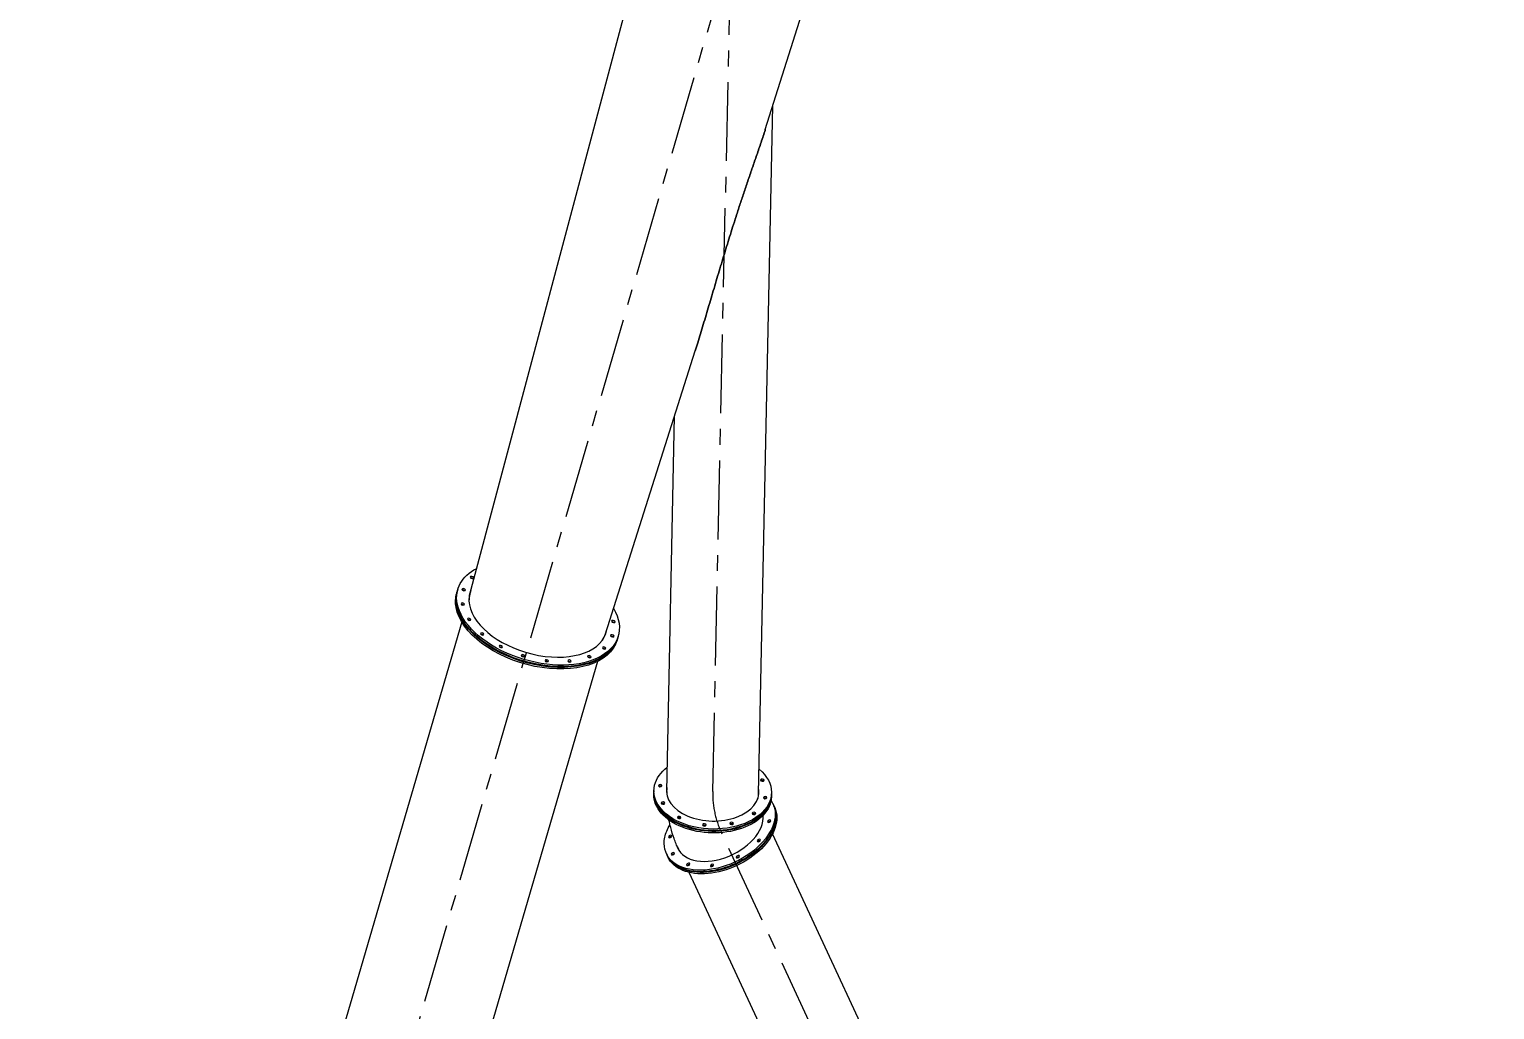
# Model space of a CAD drawing. Header units: inches. Extents: x -350577 to -266477, y -437959 to -377535.
# Drawn here: x -343023 to -337216, y -420810 to -416925 of the extents above; entities that cross this region are included whole.
import ezdxf

# ---------------------------------------------------------------- set-up
doc = ezdxf.new("R2010")
doc.units = ezdxf.units.IN
doc.header["$MEASUREMENT"] = 0
doc.linetypes.add('CENTER', pattern=[2, 1.25, -0.25, 0.25, -0.25])
doc.layers.add('CENTER       (itatec)', color=4, linetype='CENTER', lineweight=9)
doc.layers.add('ORGINAL (itatec)', color=3, linetype='Continuous', lineweight=9)
doc.styles.add('Geniso', font='geniso.shx', dxfattribs={"oblique": 15})
doc.dimstyles.new('scale 1b100', dxfattribs={"dimscale": 100, "dimtxt": 3, "dimasz": 2.5, "dimexe": 1, "dimexo": 1, "dimgap": 1, "dimtad": 1, "dimdec": 0, "dimzin": 0, "dimdsep": 46, "dimtxsty": 'Geniso', "dimcen": 0, "dimclrd": 1, "dimclre": 1, "dimclrt": 7, "dimadec": 0, "dimazin": 0, "dimtfac": 1, "dimtdec": 0, "dimtmove": 0, "dimatfit": 3, "dimfxl": 0.75, "dimtolj": 1, "dimtzin": 0, "dimarcsym": 0})

# ---------------------------------------------------------------- blocks, each defined once
blk = doc.blocks.new('*D38')
at = {"layer": 'Defpoints', "color": 0, "transparency": 16777216}
for p in [(-345505.2, -416935.9), (-342155.6, -423735.9), (-345505.2, -425563.4)]:
    blk.add_point(p, dxfattribs=at)
at = {"layer": 'ORGINAL (itatec)', "color": 1, "lineweight": -2, "transparency": 16777216}
for p, q in [((-345505.2, -417035.9), (-345505.2, -425663.4)), ((-342155.6, -423835.9), (-342155.6, -425663.4)), ((-342405.6, -425563.4), (-345255.2, -425563.4))]:
    blk.add_line(p, q, dxfattribs=at)
at = {"layer": 'ORGINAL (itatec)', "color": 1, "transparency": 16777216}
for points in [[(-345255.2, -425521.7), (-345255.2, -425605), (-345505.2, -425563.4)], [(-342405.6, -425521.7), (-342405.6, -425605), (-342155.6, -425563.4)]]:
    blk.add_solid(points, dxfattribs=at)
at = {"layer": 'ORGINAL (itatec)', "color": 7, "transparency": 16777216, "insert": (-343830.4, -425313.4), "char_height": 300, "attachment_point": 5, "style": 'Geniso'}
blk.add_mtext('\\A1;3350', dxfattribs=at)
blk = doc.blocks.new('*D45')
at = {"layer": 'Defpoints', "color": 0, "transparency": 16777216}
for p in [(-336535.6, -417725.5), (-322653.8, -417725.5), (-338405.2, -423175.9)]:
    blk.add_point(p, dxfattribs=at)
at = {"layer": 'ORGINAL (itatec)', "color": 1, "lineweight": -2, "transparency": 16777216}
for p, q in [((-322753.8, -417725.5), (-336635.6, -417725.5)), ((-336535.6, -422925.9), (-336535.6, -417975.5)), ((-338305.2, -423175.9), (-336435.6, -423175.9))]:
    blk.add_line(p, q, dxfattribs=at)
at = {"layer": 'ORGINAL (itatec)', "color": 1, "transparency": 16777216}
for points in [[(-336577.3, -417975.5), (-336494, -417975.5), (-336535.6, -417725.5)], [(-336577.3, -422925.9), (-336494, -422925.9), (-336535.6, -423175.9)]]:
    blk.add_solid(points, dxfattribs=at)
at = {"layer": 'ORGINAL (itatec)', "color": 7, "transparency": 16777216, "insert": (-336785.6, -420450.7), "char_height": 300, "attachment_point": 5, "rotation": 90, "style": 'Geniso'}
blk.add_mtext('\\A1;5450', dxfattribs=at)

msp = doc.modelspace()

# ---------------------------------------------------------------- linework, layer by layer
at = {"layer": 'CENTER       (itatec)', "ltscale": 250}
for points in [[(-342155.6, -423175.9), (-339934.4, -415558.3), (-339934.4, -415558.3, -0.284093), (-339527.4, -415117.4), (-333501.9, -412742.7)], [(-338855.2, -423175.9), (-340280.7, -420107.5, -0.113492), (-340315, -419945.8), (-340242.9, -416616.3)]]:
    msp.add_lwpolyline(points, format="xyb", dxfattribs=at)
at = {"layer": 'ORGINAL (itatec)'}
for p, q in [((-341277.4, -419163.9), (-340606.6, -416647.9)), ((-340106.5, -417322), (-339953.2, -416838.4)), ((-340133.1, -419952.7), (-340076.9, -417228.6)), ((-340739.8, -419320.6), (-340384.5, -418199.4)), ((-340497, -419945.2), (-340466.3, -418457.5)), ((-341327.6, -419153.7), (-341329.4, -419159.9)), ((-341324.9, -419144.4), (-341326.7, -419150.6)), ((-341279.5, -419171.1), (-341279.8, -419171.9)), ((-341309.3, -419273.1), (-342326.6, -422762.1)), ((-340741.9, -419327.9), (-340742.2, -419328.7)), ((-340689.3, -419329.7), (-340691.1, -419335.9)), ((-340692.1, -419339), (-340693.9, -419345.3)), ((-340771.7, -419429.9), (-341789, -422918.8)), ((-340548.1, -419950.3), (-340548.2, -419956.4)), ((-340547.9, -419941), (-340548.1, -419947.2)), ((-340082.2, -419959.9), (-340082.3, -419966.1)), ((-340082, -419950.6), (-340082.1, -419956.8)), ((-340076, -419995.1), (-340073.4, -420000.8)), ((-340072, -420003.6), (-340069.4, -420009.3)), ((-338777.2, -422911.8), (-340077.5, -420112.9)), ((-340498.6, -420191.4), (-340496, -420197.1)), ((-340494.7, -420200), (-340492, -420205.6)), ((-339107.3, -423065.2), (-340407.6, -420266.3))]:
    msp.add_line(p, q, dxfattribs=at)
at = {"layer": 'ORGINAL (itatec)', "extrusion": (0, 0, -1)}
for centre, major_axis, ratio, start_param, end_param in [((-341007.1, -419237), (-317.8, 92.7), 0.583715, -0.283724, 0.548559), ((-341268.8, -419097.3), (-6.72, 1.96), 0.583715, -3.425317, 2.857868), ((-341011.6, -419252.6), (-317.8, 92.7), 0.583715, -0.283724, 0), ((-341009.8, -419246.4), (-317.8, 92.7), 0.583715, -0.283724, 0.008405), ((-341008.9, -419243.3), (-317.8, 92.7), 0.583715, -0.283724, 0), ((-341301.6, -419145.4), (-6.72, 1.96), 0.583715, -3.425317, 2.857868), ((-341011.6, -419252.6), (317.8, -92.7), 0.583715, 0, 2.857868), ((-341009.8, -419246.4), (317.8, -92.7), 0.583715, -0.008405, 2.857868), ((-341008.9, -419243.3), (317.8, -92.7), 0.583715, 0, 2.857868), ((-341007.1, -419237), (317.8, -92.7), 0.583715, -0.548559, 2.857868), ((-341305.5, -419202.5), (-6.72, 1.96), 0.583715, -3.425317, 2.857868), ((-341280.3, -419262.9), (-6.72, 1.96), 0.583715, -3.425317, 2.857868), ((-340708.7, -419271.5), (-6.72, 1.96), 0.583715, -3.425317, 2.857868), ((-341228.2, -419320.9), (-6.72, 1.96), 0.583715, -3.425317, 2.857868), ((-340712.6, -419328.6), (-6.72, 1.96), 0.583715, -3.425317, 2.857868), ((-341154.6, -419370.6), (-6.72, 1.96), 0.583715, -3.425317, 2.857868), ((-340745.4, -419376.7), (-6.72, 1.96), 0.583715, -3.425317, 2.857868), ((-341066.5, -419407.2), (-6.72, 1.96), 0.583715, -3.425317, 2.857868), ((-340972.6, -419427.2), (-6.72, 1.96), 0.583715, -3.425317, 2.857868), ((-340882, -419428.5), (-6.72, 1.96), 0.583715, -3.425317, 2.857868), ((-340803.8, -419411.1), (-6.72, 1.96), 0.583715, -3.425317, 2.857868), ((-340315, -419945.8), (233, -4.8), 0.63669, -0.674345, 3.286712), ((-340315, -419945.8), (-233, 4.8), 0.63669, 0.145119, 0.674345), ((-340118.4, -419900.4), (-7, 0.14), 0.63669, -2.996473522392822, 3.286711784786764), ((-340315.2, -419955.1), (233, -4.8), 0.63669, -0.010396, 3.151989), ((-340315.3, -419961.2), (233, -4.8), 0.63669, 0, 3.141593), ((-340315.1, -419952), (233, -4.8), 0.63669, 0, 3.141593), ((-340522.8, -419922.2), (-7, 0.14), 0.63669, -2.996473522392822, 3.286711784786764), ((-340107.1, -419969.5), (-7, 0.14), 0.63669, -2.996473522392822, 3.286711784786764), ((-340511.6, -419991.3), (-7, 0.14), 0.63669, -2.996473522392822, 3.286711784786764), ((-340287.3, -420093.3), (211.3, 98.2), 0.622262, -0.109146, 3.576495), ((-340284.7, -420099), (211.3, 98.2), 0.622262, 0, 3.141593), ((-340283.3, -420101.8), (211.3, 98.2), 0.622262, -0.010799, 3.152391), ((-340280.7, -420107.5), (211.3, 98.2), 0.622262, 0, 3.141593), ((-340151.6, -420032.3), (-7, 0.14), 0.63669, -2.996473522392822, 3.286711784786764), ((-340287.3, -420093.3), (211.3, 98.2), 0.622262, -2.70669, -2.39922), ((-340447.6, -420048.3), (-7, 0.14), 0.63669, -2.996473522392822, 3.286711784786764), ((-340348.1, -420077.8), (-7, 0.14), 0.63669, -2.996473522392822, 3.286711784786764), ((-340239.8, -420071.9), (-7, 0.14), 0.63669, -2.996473522392822, 3.286711784786764), ((-340090.9, -420062.9), (6.35, 2.95), 0.622262, -5.848282746931554, 0.4349025602480316), ((-340483.7, -420123.7), (6.35, 2.95), 0.622262, -5.848282746931554, 0.4349025602480321), ((-340132.4, -420139.5), (6.35, 2.95), 0.622262, -5.848282746931554, 0.4349025602480316), ((-340472.6, -420192.1), (6.35, 2.95), 0.622262, -5.848282746931554, 0.4349025602480316), ((-340215.4, -420203.7), (6.35, 2.95), 0.622262, -5.848282746931554, 0.4349025602480321), ((-340411.8, -420234.1), (6.35, 2.95), 0.622262, -5.848282746931554, 0.4349025602480321), ((-340317.7, -420238.4), (6.35, 2.95), 0.622262, -5.848282746931554, 0.4349025602480321)]:
    msp.add_ellipse(centre, major_axis=major_axis, ratio=ratio, start_param=start_param, end_param=end_param, dxfattribs=at)
at = {"layer": 'ORGINAL (itatec)'}
for centre, major_axis, ratio, start_param, end_param in [((-341270.6, -419103.6), (-6.72, 1.96), 0.583715, -2.222803, -0.918789), ((-341303.4, -419151.7), (-6.72, 1.96), 0.583715, -2.222803, -0.918789), ((-341007.1, -419237), (-269.8, 78.7), 0.583715, -0.067632, 0.283724), ((-341009.8, -419246.4), (-269.8, 78.7), 0.583715, -0.077, -0.029706), ((-341008.9, -419243.3), (-269.8, 78.7), 0.583715, -0.073988, -0.019802), ((-341307.3, -419208.7), (-6.72, 1.96), 0.583715, -2.222803, -0.918789), ((-341008, -419240.1), (-268.8, 78.4), 0.583715, 0.01352, 0.170941), ((-341010.7, -419249.5), (-268.8, 78.4), 0.583715, -0.029812, 0.005268), ((-341007.1, -419237), (-269.8, 78.7), 0.583715, 0.283724, 3.209225), ((-341011.6, -419252.6), (-269.8, 78.7), 0.583715, -0.082741, -0.049523), ((-341282.1, -419269.2), (-6.72, 1.96), 0.583715, -2.222803, -0.918789), ((-340710.5, -419277.8), (-6.72, 1.96), 0.583715, -2.222803, -0.918789), ((-341230.1, -419327.1), (-6.72, 1.96), 0.583715, -2.222803, -0.918789), ((-341008, -419240.1), (268.8, -78.4), 0.583715, -0.170941, -0.01352), ((-341010.7, -419249.5), (268.8, -78.4), 0.583715, -0.005268, 0.029812), ((-341011.6, -419252.6), (269.8, -78.7), 0.583715, 0.049523, 0.082741), ((-341009.8, -419246.4), (269.8, -78.7), 0.583715, 0.029706, 0.077), ((-341008.9, -419243.3), (269.8, -78.7), 0.583715, 0.019802, 0.073988), ((-340714.4, -419334.8), (-6.72, 1.96), 0.583715, -2.222803, -0.918789), ((-341156.4, -419376.8), (-6.72, 1.96), 0.583715, -2.222803, -0.918789), ((-340747.2, -419382.9), (-6.72, 1.96), 0.583715, -2.222803, -0.918789), ((-341068.3, -419413.4), (-6.72, 1.96), 0.583715, -2.222803, -0.918789), ((-340974.4, -419433.4), (-6.72, 1.96), 0.583715, -2.222803, -0.918789), ((-340883.9, -419434.8), (-6.72, 1.96), 0.583715, -2.222803, -0.918789), ((-340805.6, -419417.4), (-6.72, 1.96), 0.583715, -2.222803, -0.918789), ((-340118.5, -419906.5), (-7, 0.14), 0.63669, -2.377226, -0.764366), ((-340522.9, -419928.3), (-7, 0.14), 0.63669, -2.377226, -0.764366), ((-340315, -419945.8), (-183, 3.8), 0.63669, -0.104589, 3.246182), ((-340315.1, -419952), (-183, 3.8), 0.63669, -0.104589, -0.026476), ((-340315.2, -419955.1), (-183, 3.8), 0.63669, -0.104589, -0.03972), ((-340315.3, -419961.2), (-183, 3.8), 0.63669, -0.1046, -0.066231), ((-340315, -419948.9), (-182, 3.8), 0.63669, 0, 0.194907), ((-340315.2, -419958.2), (-182, 3.8), 0.63669, -0.039938, -0.001491), ((-340315, -419948.9), (182, -3.8), 0.63669, -0.194907, 0), ((-340315.2, -419958.2), (182, -3.8), 0.63669, 0.001491, 0.039938), ((-340315.3, -419961.2), (183, -3.8), 0.63669, 0.066231, 0.1046), ((-340315.2, -419955.1), (183, -3.8), 0.63669, 0.03972, 0.104589), ((-340315.1, -419952), (183, -3.8), 0.63669, 0.026476, 0.104589), ((-340107.3, -419975.7), (-7, 0.14), 0.63669, -2.377226, -0.764366), ((-340511.7, -419997.5), (-7, 0.14), 0.63669, -2.377226, -0.764366), ((-340287.3, -420093.3), (-166, -77.1), 0.622262, -0.117847, 2.931024), ((-340447.7, -420054.4), (-7, 0.14), 0.63669, -2.377226, -0.764366), ((-340348.3, -420084), (-7, 0.14), 0.63669, -2.377226, -0.764366), ((-340239.9, -420078.1), (-7, 0.14), 0.63669, -2.377226, -0.764366), ((-340151.7, -420038.5), (-7, 0.14), 0.63669, -2.377226, -0.764366), ((-340286, -420096.1), (165.1, 76.7), 0.622262, -0.186529, -0.183606), ((-340088.3, -420068.6), (-6.35, -2.95), 0.622262, -2.339432, -0.802161), ((-340481.1, -420129.3), (-6.35, -2.95), 0.622262, -2.339432, -0.802161), ((-340129.8, -420145.2), (-6.35, -2.95), 0.622262, -2.339432, -0.802161), ((-340469.9, -420197.8), (-6.35, -2.95), 0.622262, -2.339432, -0.802161), ((-340284.7, -420099), (-166, -77.1), 0.622262, -0.10891, -0.027501), ((-340283.3, -420101.8), (-166, -77.1), 0.622262, -0.106322, -0.041258), ((-340286, -420096.1), (-165.1, -76.7), 0.622262, 0, 0.186529), ((-340280.7, -420107.5), (-166, -77.1), 0.622262, -0.104732, -0.068798), ((-340282, -420104.6), (-165.1, -76.7), 0.622262, -0.041485, -0.005479), ((-340212.8, -420209.4), (-6.35, -2.95), 0.622262, -2.339432, -0.802161), ((-340409.2, -420239.8), (-6.35, -2.95), 0.622262, -2.339432, -0.802161), ((-340315, -420244.1), (-6.35, -2.95), 0.622262, -2.339432, -0.802161)]:
    msp.add_ellipse(centre, major_axis=major_axis, ratio=ratio, start_param=start_param, end_param=end_param, dxfattribs=at)
for points, knots in [([(-340106.5, -417322), (-340107.3, -417324.4), (-340108, -417326.8), (-340111.4, -417337.5), (-340114.2, -417345.8), (-340119.7, -417362.5), (-340122.5, -417370.8), (-340128.1, -417387.4), (-340131, -417395.6), (-340136.6, -417412.2), (-340139.5, -417420.4), (-340145.2, -417436.9), (-340148, -417445.1), (-340153.7, -417461.5), (-340156.5, -417469.7), (-340162.1, -417486.1), (-340164.9, -417494.2), (-340170.5, -417510.4), (-340173.3, -417518.5), (-340181.5, -417542.7), (-340186.9, -417558.6), (-340197.4, -417590.2), (-340202.5, -417605.7), (-340212.6, -417636.3), (-340217.4, -417651.3), (-340226.9, -417680.6), (-340231.5, -417695), (-340243.9, -417734.2), (-340251.9, -417759.8), (-340267.8, -417811.5), (-340275.7, -417837.5), (-340291.4, -417889.6), (-340299.2, -417915.7), (-340314.6, -417967.6), (-340322.2, -417993.4), (-340333.6, -418031.7), (-340337.4, -418044.4), (-340344.9, -418069.5), (-340348.6, -418082), (-340356, -418106.7), (-340359.7, -418118.9), (-340367, -418143.1), (-340370.7, -418155), (-340377.7, -418177.8), (-340381.1, -418188.7), (-340384.5, -418199.4)], [796.889794, 796.889794, 796.889794, 796.889794, 804.412015, 804.412015, 831.425297, 831.425297, 858.438578, 858.438578, 885.451859, 885.451859, 912.465141, 912.465141, 939.478422, 939.478422, 966.491704, 966.491704, 993.504985, 993.504985, 1020.518267, 1020.518267, 1074.544829, 1074.544829, 1128.571392, 1128.571392, 1182.597955, 1182.597955, 1236.624518, 1236.624518, 1334.989943, 1334.989943, 1433.355368, 1433.355368, 1531.720793, 1531.720793, 1630.086218, 1630.086218, 1679.268931, 1679.268931, 1728.451643, 1728.451643, 1777.634356, 1777.634356, 1826.817069, 1826.817069, 1873.307713, 1873.307713, 1873.307713, 1873.307713]), ([(-340384.5, -418199.4), (-340381.1, -418188.7), (-340377.7, -418177.8), (-340370.7, -418155), (-340367, -418143.1), (-340359.7, -418118.9), (-340356, -418106.7), (-340348.6, -418082), (-340344.9, -418069.5), (-340337.4, -418044.4), (-340333.6, -418031.7), (-340322.2, -417993.4), (-340314.6, -417967.6), (-340299.2, -417915.7), (-340291.4, -417889.6), (-340275.7, -417837.5), (-340267.8, -417811.5), (-340251.9, -417759.8), (-340243.9, -417734.2), (-340231.5, -417695), (-340226.9, -417680.6), (-340217.4, -417651.3), (-340212.6, -417636.3), (-340202.5, -417605.7), (-340197.4, -417590.2), (-340186.9, -417558.6), (-340181.5, -417542.7), (-340173.3, -417518.5), (-340170.5, -417510.4), (-340164.9, -417494.2), (-340162.1, -417486.1), (-340156.5, -417469.7), (-340153.7, -417461.5), (-340148, -417445.1), (-340145.2, -417436.9), (-340139.5, -417420.4), (-340136.6, -417412.2), (-340131, -417395.6), (-340128.1, -417387.4), (-340122.5, -417370.8), (-340119.7, -417362.5), (-340114.2, -417345.8), (-340111.4, -417337.5), (-340108, -417326.8), (-340107.3, -417324.4), (-340106.5, -417322)], [1276.091961, 1276.091961, 1276.091961, 1276.091961, 1322.582605, 1322.582605, 1371.765318, 1371.765318, 1420.94803, 1420.94803, 1470.130743, 1470.130743, 1519.313456, 1519.313456, 1617.678881, 1617.678881, 1716.044306, 1716.044306, 1814.409731, 1814.409731, 1912.775156, 1912.775156, 1966.801719, 1966.801719, 2020.828282, 2020.828282, 2074.854845, 2074.854845, 2128.881407, 2128.881407, 2155.894689, 2155.894689, 2182.90797, 2182.90797, 2209.921252, 2209.921252, 2236.934533, 2236.934533, 2263.947815, 2263.947815, 2290.961096, 2290.961096, 2317.974377, 2317.974377, 2344.987659, 2344.987659, 2352.50988, 2352.50988, 2352.50988, 2352.50988]), ([(-340451, -420172.8), (-340457.4, -420159.2), (-340463.1, -420145.3), (-340473.2, -420117.1), (-340477.7, -420102.7), (-340484, -420078.4), (-340486.3, -420068.5), (-340488.2, -420058.6)], [2.8043573, 2.8043573, 2.8043573, 2.8043573, 2.8749945, 2.8749945, 2.9456318, 2.9456318, 2.9933311, 2.9933311, 2.9933311, 2.9933311])]:
    msp.add_open_spline(points, degree=3, knots=knots, dxfattribs=at)

# ---------------------------------------------------------------- dimensions: what is measured, and where the dimension line sits
dim = msp.add_linear_dim(base=(-345505.2, -425563.4), p1=(-342155.6, -423735.9), p2=(-345505.2, -416935.9), dimstyle='scale 1b100', dxfattribs=at)
dim.commit()
dim.dimension.update_dxf_attribs({"geometry": '*D38', "text_midpoint": (-343830.4, -425313.4)})
dim = msp.add_linear_dim(base=(-336535.6, -417725.5), p1=(-338405.2, -423175.9), p2=(-322653.8, -417725.5), angle=90, dimstyle='scale 1b100', dxfattribs=at)
dim.commit()
dim.dimension.update_dxf_attribs({"geometry": '*D45', "text_midpoint": (-336785.6, -420450.7)})

doc.saveas('drawing.dxf')
